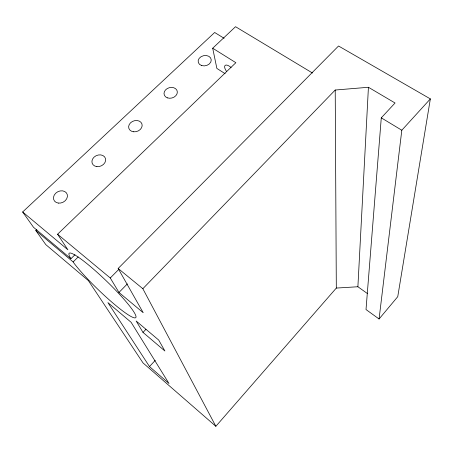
<?xml version="1.0" encoding="UTF-8"?>
<svg xmlns="http://www.w3.org/2000/svg" width="453" height="453" viewBox="0 0 453 453"><rect width="100%" height="100%" fill="white"/><g stroke="black" fill="none" stroke-linecap="round" stroke-linejoin="round"><path stroke-width="0.68" d="M367.587 293.663L357.893 286.749L368.425 87.276L335.22 90.028L142.848 288.714L215.86 426.296L336.313 288.068L335.22 90.028M368.425 87.276L395.056 102.995L381.279 117.837L366.013 309.552L379.07 318.991L397.751 296.675L430.35 98.896L338.538 46.002L118.142 268.47L143.21 312.712L118.98 292.462L110.272 277.989L57.576 234.224L235.866 62.695L212.7 48.222L235.537 26.704L312.474 73.012M379.07 318.991L401.811 130.238L430.35 98.896M149.49 366.562L107.922 302.61L131.121 322.315L169.003 383.51L149.49 366.562L155.254 360.35M143.012 332.411L136.138 320.984L158.703 340.061L164.903 351.001L143.012 332.411L145.928 329.331M118.98 292.462L127.378 283.884M110.272 277.989L118.72 269.456M74.955 254.756L70.923 258.714L70.606 258.261A46.308 5.963 44 0 1 106.608 281.171A46.308 5.963 44 0 1 130.968 316.46A46.308 5.963 44 0 1 74.281 263.584L73.143 261.942L78.193 256.976M215.86 426.296L143.029 362.932L88.369 280.6L45.804 244.626L35.821 230.543L36.846 229.569M70.923 258.714L33.511 227.281L22.65 211.97L214.654 32.486L224.116 38.295M336.313 288.068L357.893 286.749M381.279 117.837L401.811 130.238M225.141 73.692L216.868 68.426L212.7 48.222M118.142 268.47L142.848 288.714M22.65 211.97L67.91 249.796L57.576 234.224M35.821 230.543L73.143 261.942M226.398 71.229A7.616 3.137 47.5 0 1 225.169 65.379A7.616 3.137 47.5 0 1 231.07 67.469M201.653 65.555A6.642 5.13 -12.8 0 0 211.251 59.87A6.642 5.13 -12.8 0 0 201.138 56.636A6.642 5.13 -12.8 0 0 201.653 65.555M167.48 97.888A6.767 5.317 -15.6 0 0 177.338 92.01A6.767 5.317 -15.6 0 0 167.191 88.584A6.767 5.317 -15.6 0 0 167.48 97.888M133.669 131.789A6.908 5.504 -18.9 0 0 141.931 123.924A6.908 5.504 -18.9 0 0 130.583 122.769A6.908 5.504 -18.9 0 0 133.669 131.789M96.885 166.619A7.072 5.685 -22.7 0 0 105.464 158.454A7.072 5.685 -22.7 0 0 94.009 157.185A7.072 5.685 -22.7 0 0 96.885 166.619M58.363 203.097A7.259 5.866 -26.9 0 0 67.282 194.609A7.259 5.866 -26.9 0 0 55.713 193.21A7.259 5.866 -26.9 0 0 58.363 203.097"/></g></svg>
